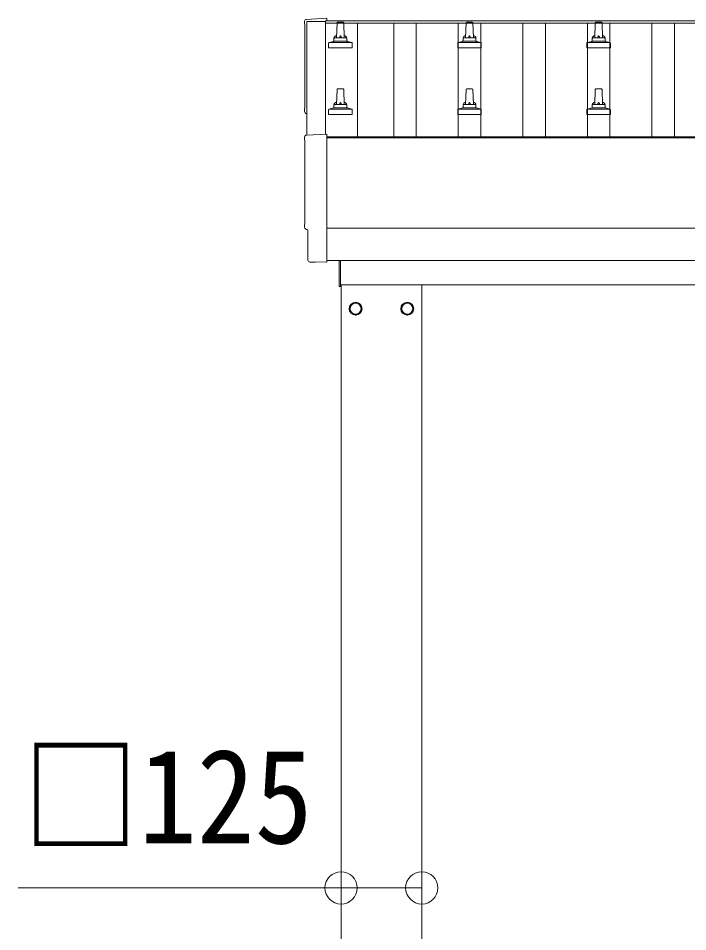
# Model space of a CAD drawing. Units: millimetres at full size, sheet at 1:50; details may follow other scales. Extents: x -14053 to 14053, y -9700 to 9700.
# Drawn here: x -6713 to -5676, y -3920 to -2504 of the extents above; entities that cross this region are included whole.
import ezdxf
from ezdxf.enums import TextEntityAlignment as Align

# ---------------------------------------------------------------- set-up
doc = ezdxf.new("R2010")
doc.units = ezdxf.units.MM
doc.header["$LTSCALE"] = 50
doc.header["$PDMODE"] = 32
doc.header["$PDSIZE"] = 50
for name, color, linetype, lineweight in [('0-1_Defpoints', 4, 'Continuous', 9), ('0-3_SHAPE', 5, 'Continuous', 5), ('0-6_PARTS1', 6, 'Continuous', 9)]:
    doc.layers.add(name, color=color, linetype=linetype, lineweight=lineweight)
doc.styles.add('ＭＳ ゴシック', font='')
doc.styles.get('ＭＳ ゴシック').set_extended_font_data('MS Gothic')

msp = doc.modelspace()

# ---------------------------------------------------------------- linework, layer by layer
at = {"layer": '0-1_Defpoints'}
for p, q in [((-6265.73, -2684.84), (-6265.73, -2508.8)), ((-6265.73, -2508.8), (-6236.73, -2508.8)), ((-6236.73, -2507.84), (-6236.73, -2511.42)), ((-6236.73, -2507.84), (-2590.73, -2507.84)), ((-6236.73, -2508.8), (-6236.73, -2683.32)), ((-6236.73, -2511.42), (-2590.73, -2511.42)), ((-6234.73, -2687.45), (-2592.73, -2687.45)), ((-6234.73, -2689.34), (-2592.73, -2689.34)), ((-2592.73, -2829.22), (-6234.73, -2829.22)), ((-6254.36, -2882.07), (-6261.28, -2881.71)), ((-6234.73, -2879.05), (-2592.73, -2879.05)), ((-6234.73, -2881.07), (-6234.73, -2882.07)), ((-6215.73, -2919.45), (-6215.73, -2879.15)), ((-6213.73, -2879.15), (-6213.73, -2919.45)), ((-6213.73, -2919.45), (-6215.73, -2919.45)), ((-6213.73, -2916.95), (-2717.73, -2916.95)), ((-6212.73, -5916.95), (-6212.73, -2916.95)), ((-6087.73, -2916.95), (-6087.73, -5916.95)), ((-6181.63, -2953.7), (-6181.73, -2953.7)), ((-6181.63, -2954.2), (-6181.73, -2954.2)), ((-6118.82, -2953.7), (-6118.72, -2953.7)), ((-6118.82, -2954.2), (-6118.72, -2954.2))]:
    msp.add_line(p, q, dxfattribs=at)
for points in [[(-6266.3, -2505.44), (-6234.73, -2503.78), (-6234.73, -2507.84)], [(-6266.3, -2684.87), (-6234.73, -2683.22), (-6234.73, -2881.07)], [(-6264.12, -2878.72), (-6264.12, -2831.69), (-6264.72, -2831.69)], [(-6253.62, -2881.8), (-6252.95, -2881.17), (-6234.73, -2882.08)]]:
    msp.add_lwpolyline(points, dxfattribs=at)
for points in [[(-6190.23, -2944.13), (-6198.73, -2949.04), (-6198.73, -2958.86), (-6190.23, -2963.76), (-6181.73, -2958.86), (-6181.73, -2949.04)], [(-6110.23, -2944.13), (-6101.73, -2949.04), (-6101.73, -2958.86), (-6110.23, -2963.76), (-6118.73, -2958.86), (-6118.73, -2949.04)]]:
    msp.add_lwpolyline(points, close=True, dxfattribs=at)
for centre, radius in [((-6190.23, -2953.95), 10), ((-6110.23, -2953.95), 10), ((-6190.23, -2953.95), 8.5), ((-6110.23, -2953.95), 8.5)]:
    msp.add_circle(centre, radius, dxfattribs=at)
for centre, start, end in [((-6190.23, -2953.95), 171.25399, 188.74601), ((-6190.23, -2953.95), 111.25399, 128.74601), ((-6190.23, -2953.95), 51.25399, 68.74601), ((-6190.23, -2953.95), 1.66581, 8.74601), ((-6190.23, -2953.95), 351.25399, 358.33419), ((-6110.23, -2953.95), 171.25399, 178.33419), ((-6110.23, -2953.95), 181.66581, 188.74601), ((-6110.23, -2953.95), 111.25399, 128.74601), ((-6110.23, -2953.95), 51.25399, 68.74601), ((-6110.23, -2953.95), 351.25399, 8.74601), ((-6190.23, -2953.95), 231.25399, 248.74601), ((-6190.23, -2953.95), 291.25399, 308.74601), ((-6110.23, -2953.95), 231.25399, 248.74601), ((-6110.23, -2953.95), 291.25399, 308.74601)]:
    msp.add_arc(centre, 8.6, start, end, dxfattribs=at)
for centre, major_axis, ratio, start_param, end_param in [((-6266.14, -2508.43), (-3, 0), 0.99863, 4.7647489, 6.2979817), ((-11032, -2578.86), (4763.38, 0), 0.99863, 6.2686928, 6.2979817), ((-6264.72, -2647.86), (-4.41, 0), 0.99863, 6.2686928, 7.6252171), ((-6266.14, -2687.87), (-3, 0), 0.99863, 4.7647489, 6.2979817), ((-11032, -2758.29), (4763.38, 0), 0.99863, 6.2686928, 6.2979817), ((-6264.72, -2827.29), (-4.41, 0), 0.99863, 6.2686928, 7.8539816), ((-6261.11, -2878.71), (-2.18, -2.07), 0.9974, 5.5252311, 7.0411395), ((-6254.3, -2881.07), (-0.727, -0.69), 0.9974, 0.7579542, 1.5707963)]:
    msp.add_ellipse(centre, major_axis=major_axis, ratio=ratio, start_param=start_param, end_param=end_param, dxfattribs=at)
at = {"layer": '0-3_SHAPE'}
for p, q in [((-6219.73, -2534.35), (-6219, -2510.83)), ((-6218, -2509.85), (-6209.45, -2509.85)), ((-6208.45, -2510.83), (-6207.73, -2534.35)), ((-6019.73, -2534.35), (-6019, -2510.83)), ((-6018, -2509.85), (-6009.45, -2509.85)), ((-6008.45, -2510.83), (-6007.73, -2534.35)), ((-5819.73, -2534.35), (-5819, -2510.83)), ((-5818, -2509.85), (-5809.45, -2509.85)), ((-5808.45, -2510.83), (-5807.73, -2534.35)), ((-6223.73, -2538.57), (-6223.73, -2534.35)), ((-6222.73, -2534.35), (-6204.73, -2534.35)), ((-6203.73, -2538.57), (-6203.73, -2534.35)), ((-6023.73, -2538.57), (-6023.73, -2534.35)), ((-6022.73, -2534.35), (-6004.73, -2534.35)), ((-6003.73, -2538.57), (-6003.73, -2534.35)), ((-5823.73, -2538.57), (-5823.73, -2534.35)), ((-5822.73, -2534.35), (-5804.73, -2534.35)), ((-5803.73, -2538.57), (-5803.73, -2534.35)), ((-6231.98, -2549.85), (-6231.98, -2542.14)), ((-6231.6, -2541.35), (-6195.86, -2541.35)), ((-6231.21, -2541.17), (-6224.49, -2539.54)), ((-6224.11, -2539.35), (-6203.35, -2539.35)), ((-6196.24, -2541.17), (-6202.96, -2539.54)), ((-6195.48, -2549.85), (-6195.48, -2542.14)), ((-6031.98, -2549.85), (-6031.98, -2542.14)), ((-6031.6, -2541.35), (-5995.86, -2541.35)), ((-6031.21, -2541.17), (-6024.49, -2539.54)), ((-6024.11, -2539.35), (-6003.35, -2539.35)), ((-5996.24, -2541.17), (-6002.96, -2539.54)), ((-5995.48, -2549.85), (-5995.48, -2542.14)), ((-5831.98, -2549.85), (-5831.98, -2542.14)), ((-5831.6, -2541.35), (-5795.86, -2541.35)), ((-5831.21, -2541.17), (-5824.49, -2539.54)), ((-5824.11, -2539.35), (-5803.35, -2539.35)), ((-5796.24, -2541.17), (-5802.96, -2539.54)), ((-5795.48, -2549.85), (-5795.48, -2542.14)), ((-6195.48, -2549.85), (-6231.98, -2549.85)), ((-5995.48, -2549.85), (-6031.98, -2549.85)), ((-5795.48, -2549.85), (-5831.98, -2549.85)), ((-6219.73, -2637.69), (-6219, -2614.16)), ((-6218, -2613.19), (-6209.45, -2613.19)), ((-6208.45, -2614.16), (-6207.73, -2637.69)), ((-6019.73, -2637.69), (-6019, -2614.16)), ((-6018, -2613.19), (-6009.45, -2613.19)), ((-6008.45, -2614.16), (-6007.73, -2637.69)), ((-5819.73, -2637.69), (-5819, -2614.16)), ((-5818, -2613.19), (-5809.45, -2613.19)), ((-5808.45, -2614.16), (-5807.73, -2637.69)), ((-6231.98, -2653.19), (-6231.98, -2645.47)), ((-6231.6, -2644.69), (-6195.86, -2644.69)), ((-6231.21, -2644.5), (-6224.49, -2642.87)), ((-6224.11, -2642.69), (-6203.35, -2642.69)), ((-6223.73, -2641.9), (-6223.73, -2637.69)), ((-6222.73, -2637.69), (-6204.73, -2637.69)), ((-6203.73, -2641.9), (-6203.73, -2637.69)), ((-6196.24, -2644.5), (-6202.96, -2642.87)), ((-6195.48, -2653.19), (-6195.48, -2645.47)), ((-6031.98, -2653.19), (-6031.98, -2645.47)), ((-6031.6, -2644.69), (-5995.86, -2644.69)), ((-6031.21, -2644.5), (-6024.49, -2642.87)), ((-6024.11, -2642.69), (-6003.35, -2642.69)), ((-6023.73, -2641.9), (-6023.73, -2637.69)), ((-6022.73, -2637.69), (-6004.73, -2637.69)), ((-6003.73, -2641.9), (-6003.73, -2637.69)), ((-5996.24, -2644.5), (-6002.96, -2642.87)), ((-5995.48, -2653.19), (-5995.48, -2645.47)), ((-5831.98, -2653.19), (-5831.98, -2645.47)), ((-5831.6, -2644.69), (-5795.86, -2644.69)), ((-5831.21, -2644.5), (-5824.49, -2642.87)), ((-5824.11, -2642.69), (-5803.35, -2642.69)), ((-5823.73, -2641.9), (-5823.73, -2637.69)), ((-5822.73, -2637.69), (-5804.73, -2637.69)), ((-5803.73, -2641.9), (-5803.73, -2637.69)), ((-5796.24, -2644.5), (-5802.96, -2642.87)), ((-5795.48, -2653.19), (-5795.48, -2645.47)), ((-6195.48, -2653.19), (-6231.98, -2653.19)), ((-5995.48, -2653.19), (-6031.98, -2653.19)), ((-5795.48, -2653.19), (-5831.98, -2653.19))]:
    msp.add_line(p, q, dxfattribs=at)
at = {"layer": '0-3_SHAPE', "color": 4, "lineweight": 9}
for p, q in [((-6187.23, -2511.42), (-6187.23, -2687.45)), ((-6131.23, -2687.45), (-6131.23, -2511.42)), ((-6096.23, -2687.45), (-6096.23, -2511.42)), ((-6031.23, -2687.45), (-6031.23, -2511.42)), ((-5996.23, -2687.45), (-5996.23, -2511.42)), ((-5931.23, -2687.45), (-5931.23, -2511.42)), ((-5896.23, -2687.45), (-5896.23, -2511.42)), ((-5831.23, -2687.45), (-5831.23, -2511.42)), ((-5796.23, -2687.45), (-5796.23, -2511.42)), ((-5731.23, -2687.45), (-5731.23, -2511.42)), ((-5696.23, -2687.45), (-5696.23, -2511.42))]:
    msp.add_line(p, q, dxfattribs=at)
at = {"layer": '0-3_SHAPE'}
for centre, radius, start, end in [((-6218, -2510.85), 1, 90, 178.60509), ((-6209.45, -2510.85), 1, 1.39491, 90), ((-6018, -2510.85), 1, 90, 178.60509), ((-6009.45, -2510.85), 1, 1.39491, 90), ((-5818, -2510.85), 1, 90, 178.60509), ((-5809.45, -2510.85), 1, 1.39491, 90), ((-6219.64, -2534.99), 4.13, 90, 171.17633), ((-6222.73, -2535.35), 1, 90, 180), ((-6210.39, -2534.35), 4.83, 133.60282, 180), ((-6217.06, -2534.35), 4.83, 0, 46.39718), ((-6207.81, -2534.99), 4.13, 8.82367, 90), ((-6204.73, -2535.35), 1, 0, 90), ((-6019.64, -2534.99), 4.13, 90, 171.17633), ((-6022.73, -2535.35), 1, 90, 180), ((-6010.39, -2534.35), 4.83, 133.60282, 180), ((-6017.06, -2534.35), 4.83, 0, 46.39718), ((-6007.81, -2534.99), 4.13, 8.82367, 90), ((-6004.73, -2535.35), 1, 0, 90), ((-5819.64, -2534.99), 4.13, 90, 171.17633), ((-5822.73, -2535.35), 1, 90, 180), ((-5810.39, -2534.35), 4.83, 133.60282, 180), ((-5817.06, -2534.35), 4.83, 0, 46.39718), ((-5807.81, -2534.99), 4.13, 8.82367, 90), ((-5804.73, -2535.35), 1, 0, 90), ((-6230.98, -2542.14), 1, 103.62699, 180), ((-6224.73, -2538.57), 1, 283.62699, 0), ((-6202.73, -2538.57), 1, 180, 256.37301), ((-6196.48, -2542.14), 1, 0, 76.37301), ((-6030.98, -2542.14), 1, 103.62699, 180), ((-6024.73, -2538.57), 1, 283.62699, 0), ((-6002.73, -2538.57), 1, 180, 256.37301), ((-5996.48, -2542.14), 1, 0, 76.37301), ((-5830.98, -2542.14), 1, 103.62699, 180), ((-5824.73, -2538.57), 1, 283.62699, 0), ((-5802.73, -2538.57), 1, 180, 256.37301), ((-5796.48, -2542.14), 1, 0, 76.37301), ((-6218, -2614.19), 1, 90, 178.60509), ((-6209.45, -2614.19), 1, 1.39491, 90), ((-6018, -2614.19), 1, 90, 178.60509), ((-6009.45, -2614.19), 1, 1.39491, 90), ((-5818, -2614.19), 1, 90, 178.60509), ((-5809.45, -2614.19), 1, 1.39491, 90), ((-6230.98, -2645.47), 1, 103.62699, 180), ((-6224.73, -2641.9), 1, 283.62699, 0), ((-6219.64, -2638.32), 4.13, 90, 171.17633), ((-6222.73, -2638.69), 1, 90, 180), ((-6210.39, -2637.69), 4.83, 133.60282, 180), ((-6217.06, -2637.69), 4.83, 0, 46.39718), ((-6207.81, -2638.32), 4.13, 8.82367, 90), ((-6204.73, -2638.69), 1, 0, 90), ((-6202.73, -2641.9), 1, 180, 256.37301), ((-6196.48, -2645.47), 1, 0, 76.37301), ((-6030.98, -2645.47), 1, 103.62699, 180), ((-6024.73, -2641.9), 1, 283.62699, 0), ((-6019.64, -2638.32), 4.13, 90, 171.17633), ((-6022.73, -2638.69), 1, 90, 180), ((-6010.39, -2637.69), 4.83, 133.60282, 180), ((-6017.06, -2637.69), 4.83, 0, 46.39718), ((-6007.81, -2638.32), 4.13, 8.82367, 90), ((-6004.73, -2638.69), 1, 0, 90), ((-6002.73, -2641.9), 1, 180, 256.37301), ((-5996.48, -2645.47), 1, 0, 76.37301), ((-5830.98, -2645.47), 1, 103.62699, 180), ((-5824.73, -2641.9), 1, 283.62699, 0), ((-5819.64, -2638.32), 4.13, 90, 171.17633), ((-5822.73, -2638.69), 1, 90, 180), ((-5810.39, -2637.69), 4.83, 133.60282, 180), ((-5817.06, -2637.69), 4.83, 0, 46.39718), ((-5807.81, -2638.32), 4.13, 8.82367, 90), ((-5804.73, -2638.69), 1, 0, 90), ((-5802.73, -2641.9), 1, 180, 256.37301), ((-5796.48, -2645.47), 1, 0, 76.37301)]:
    msp.add_arc(centre, radius, start, end, dxfattribs=at)
at = {"layer": '0-6_PARTS1'}
for q in [(-6712.73, -3851.87), (-6087.73, -3851.87)]:
    msp.add_line((-6212.73, -3851.87), q, dxfattribs=at)
for p in [(-6212.73, -3851.87), (-6087.73, -3851.87)]:
    msp.add_point(p, dxfattribs=at)

# ---------------------------------------------------------------- texts
at = {"layer": '0-6_PARTS1', "color": 7, "style": 'ＭＳ ゴシック', "width": 0.9}
msp.add_text('□125', height=146.6, dxfattribs=at).set_placement((-6705.95, -3826.87), align=Align.BOTTOM_LEFT)

doc.saveas('drawing.dxf')
